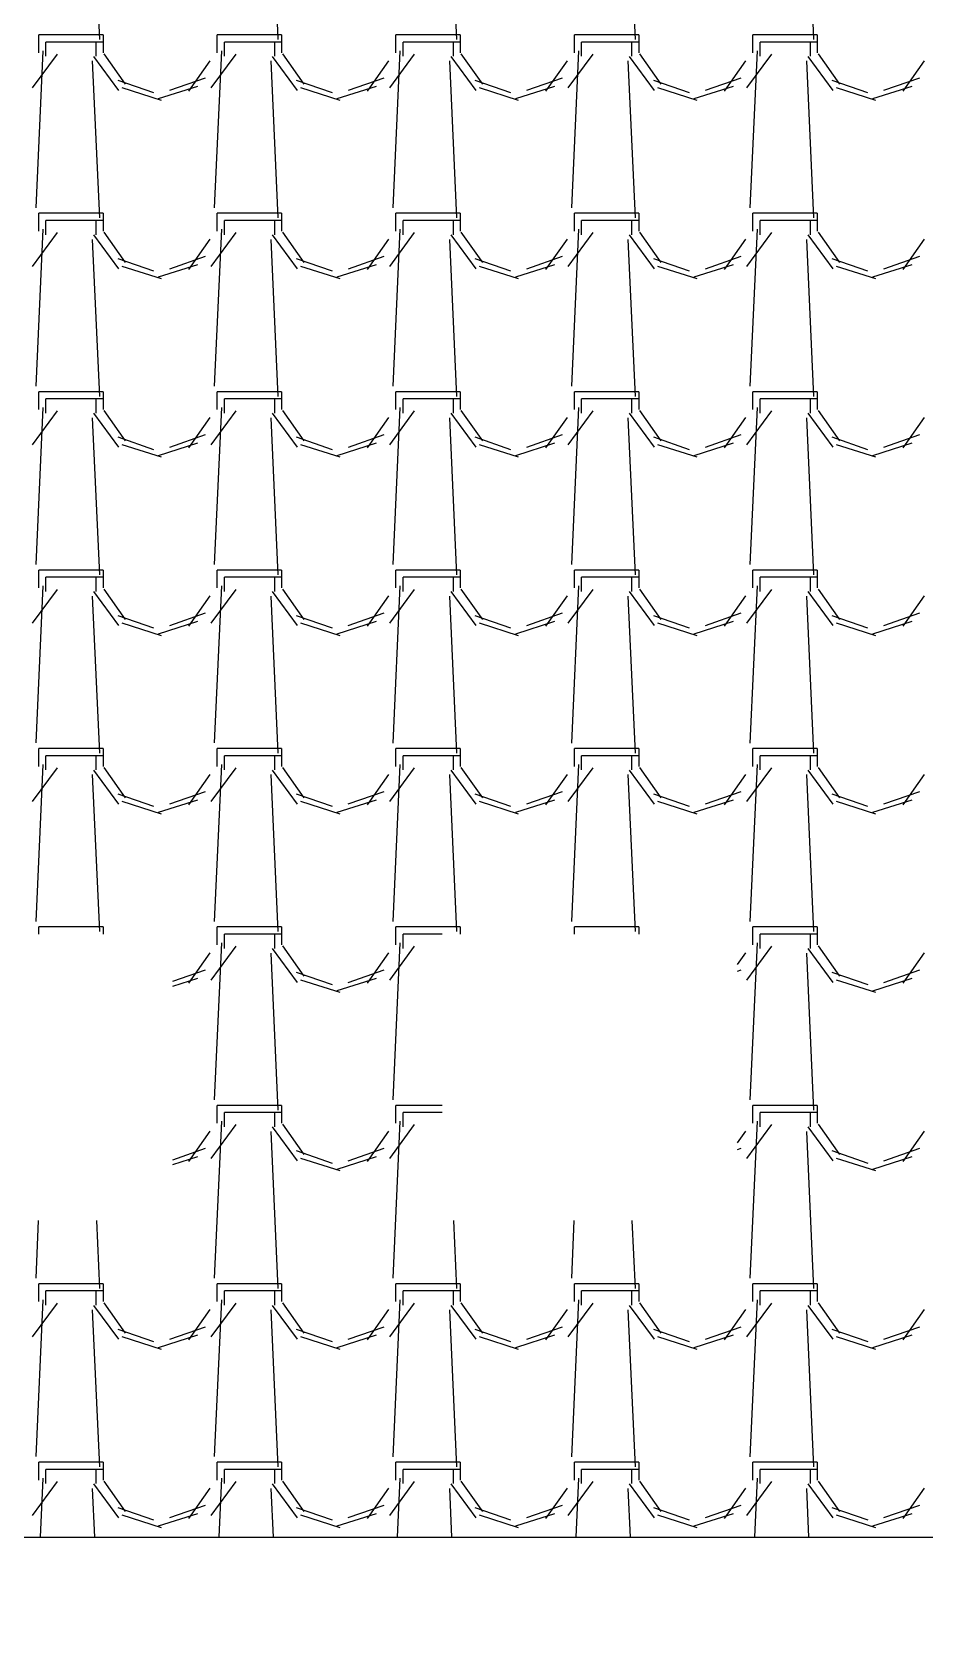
# Model space of a CAD drawing. Header units: millimetres. Extents: x 3923 to 4007, y 744 to 863.
# Drawn here: x 3938.506 to 3939.781, y 846.507 to 848.803 of the extents above; entities that cross this region are included whole.
import ezdxf

# ---------------------------------------------------------------- set-up
doc = ezdxf.new("R2010")
doc.units = ezdxf.units.MM
doc.layers.add('-HIDRO', color=8, linetype='Continuous')

msp = doc.modelspace()

# ---------------------------------------------------------------- linework, layer by layer
at = {"layer": '-HIDRO', "linetype": 'Continuous'}
for p, q in [((3938.5915, 849.0171), (3938.6017, 848.7926)), ((3938.8466, 849.0172), (3938.8568, 848.7926)), ((3939.1018, 849.0172), (3939.112, 848.7926)), ((3939.3569, 849.0172), (3939.3671, 848.7926)), ((3939.6121, 849.0172), (3939.6223, 848.7926)), ((3938.5967, 848.7993), (3938.5151, 848.7993)), ((3938.5151, 848.7738), (3938.5151, 848.7993)), ((3938.6069, 848.7993), (3938.5967, 848.7993)), ((3938.6069, 848.7993), (3938.6069, 848.7738)), ((3938.8519, 848.7993), (3938.7702, 848.7993)), ((3938.7702, 848.7738), (3938.7702, 848.7993)), ((3938.8621, 848.7993), (3938.8519, 848.7993)), ((3938.8621, 848.7993), (3938.8621, 848.7738)), ((3939.107, 848.7993), (3939.0254, 848.7993)), ((3939.0254, 848.7738), (3939.0254, 848.7993)), ((3939.1172, 848.7993), (3939.107, 848.7993)), ((3939.1172, 848.7993), (3939.1172, 848.7738)), ((3939.3622, 848.7993), (3939.2805, 848.7993)), ((3939.2805, 848.7738), (3939.2805, 848.7993)), ((3939.3724, 848.7993), (3939.3622, 848.7993)), ((3939.3724, 848.7993), (3939.3724, 848.7738)), ((3939.6173, 848.7993), (3939.5357, 848.7993)), ((3939.5357, 848.7738), (3939.5357, 848.7993)), ((3939.6275, 848.7993), (3939.6173, 848.7993)), ((3939.6275, 848.7993), (3939.6275, 848.7738)), ((3938.5209, 848.7766), (3938.5107, 848.5521)), ((3938.5967, 848.7891), (3938.5253, 848.7891)), ((3938.5253, 848.7687), (3938.5253, 848.7891)), ((3938.5967, 848.7891), (3938.5967, 848.7687)), ((3938.6069, 848.7891), (3938.5967, 848.7891)), ((3938.608, 848.7723), (3938.6387, 848.729)), ((3938.776, 848.7766), (3938.7658, 848.5521)), ((3938.8519, 848.7891), (3938.7804, 848.7891)), ((3938.7804, 848.7687), (3938.7804, 848.7891)), ((3938.8519, 848.7891), (3938.8519, 848.7687)), ((3938.8621, 848.7891), (3938.8519, 848.7891)), ((3938.8632, 848.7723), (3938.8938, 848.729)), ((3939.0312, 848.7766), (3939.021, 848.5521)), ((3939.107, 848.7891), (3939.0356, 848.7891)), ((3939.0356, 848.7687), (3939.0356, 848.7891)), ((3939.107, 848.7891), (3939.107, 848.7687)), ((3939.1172, 848.7891), (3939.107, 848.7891)), ((3939.1184, 848.7723), (3939.149, 848.729)), ((3939.2863, 848.7766), (3939.2761, 848.5521)), ((3939.3622, 848.7891), (3939.2907, 848.7891)), ((3939.2907, 848.7687), (3939.2907, 848.7891)), ((3939.3622, 848.7891), (3939.3622, 848.7687)), ((3939.3724, 848.7891), (3939.3622, 848.7891)), ((3939.3735, 848.7723), (3939.4041, 848.7289)), ((3939.5415, 848.7766), (3939.5313, 848.5521)), ((3939.6173, 848.7891), (3939.5459, 848.7891)), ((3939.5459, 848.7687), (3939.5459, 848.7891)), ((3939.6173, 848.7891), (3939.6173, 848.7687)), ((3939.6275, 848.7891), (3939.6173, 848.7891)), ((3939.6287, 848.7723), (3939.6593, 848.7289)), ((3938.5062, 848.7234), (3938.5419, 848.7719)), ((3938.5915, 848.762), (3938.6017, 848.5375)), ((3938.5934, 848.7685), (3938.6291, 848.72)), ((3938.7294, 848.719), (3938.7601, 848.7624)), ((3938.7614, 848.7234), (3938.7971, 848.7719)), ((3938.8466, 848.762), (3938.8568, 848.5375)), ((3938.8485, 848.7685), (3938.8842, 848.72)), ((3938.9846, 848.719), (3939.0152, 848.7624)), ((3939.0165, 848.7234), (3939.0522, 848.7719)), ((3939.1018, 848.762), (3939.112, 848.5375)), ((3939.1037, 848.7685), (3939.1394, 848.72)), ((3939.2397, 848.719), (3939.2704, 848.7624)), ((3939.2717, 848.7234), (3939.3074, 848.7719)), ((3939.3569, 848.762), (3939.3671, 848.5375)), ((3939.3588, 848.7685), (3939.3945, 848.72)), ((3939.4949, 848.719), (3939.5255, 848.7624)), ((3939.5268, 848.7234), (3939.5625, 848.7719)), ((3939.6121, 848.762), (3939.6223, 848.5375)), ((3939.614, 848.7685), (3939.6497, 848.72)), ((3939.7501, 848.719), (3939.7807, 848.7624)), ((3938.6279, 848.7347), (3938.6789, 848.7168)), ((3938.6863, 848.7083), (3938.7424, 848.7262)), ((3938.7023, 848.7202), (3938.7533, 848.7381)), ((3938.8831, 848.7347), (3938.9341, 848.7168)), ((3938.9414, 848.7083), (3938.9976, 848.7262)), ((3938.9575, 848.7202), (3939.0085, 848.7381)), ((3939.1382, 848.7347), (3939.1892, 848.7168)), ((3939.1966, 848.7083), (3939.2527, 848.7262)), ((3939.2126, 848.7202), (3939.2636, 848.7381)), ((3939.3934, 848.7347), (3939.4444, 848.7168)), ((3939.4517, 848.7083), (3939.5079, 848.7262)), ((3939.4678, 848.7202), (3939.5188, 848.7381)), ((3939.6485, 848.7347), (3939.6995, 848.7168)), ((3939.7069, 848.7083), (3939.763, 848.7262)), ((3939.7229, 848.7202), (3939.7739, 848.7381)), ((3938.6339, 848.7239), (3938.69, 848.7061)), ((3938.889, 848.7239), (3938.9452, 848.7061)), ((3939.1442, 848.7239), (3939.2003, 848.7061)), ((3939.3993, 848.7239), (3939.4555, 848.7061)), ((3939.6545, 848.7239), (3939.7106, 848.7061)), ((3938.5967, 848.5442), (3938.5151, 848.5442)), ((3938.5151, 848.5187), (3938.5151, 848.5442)), ((3938.6069, 848.5442), (3938.5967, 848.5442)), ((3938.6069, 848.5442), (3938.6069, 848.5187)), ((3938.8519, 848.5442), (3938.7702, 848.5442)), ((3938.7702, 848.5187), (3938.7702, 848.5442)), ((3938.8621, 848.5442), (3938.8519, 848.5442)), ((3938.8621, 848.5442), (3938.8621, 848.5187)), ((3939.107, 848.5442), (3939.0254, 848.5442)), ((3939.0254, 848.5187), (3939.0254, 848.5442)), ((3939.1172, 848.5442), (3939.107, 848.5442)), ((3939.1172, 848.5442), (3939.1172, 848.5187)), ((3939.3622, 848.5442), (3939.2805, 848.5442)), ((3939.2805, 848.5187), (3939.2805, 848.5442)), ((3939.3724, 848.5442), (3939.3622, 848.5442)), ((3939.3724, 848.5442), (3939.3724, 848.5187)), ((3939.6173, 848.5442), (3939.5357, 848.5442)), ((3939.5357, 848.5187), (3939.5357, 848.5442)), ((3939.6275, 848.5442), (3939.6173, 848.5442)), ((3939.6275, 848.5442), (3939.6275, 848.5187)), ((3938.5209, 848.5215), (3938.5107, 848.297)), ((3938.5967, 848.534), (3938.5253, 848.534)), ((3938.5253, 848.5136), (3938.5253, 848.534)), ((3938.5967, 848.534), (3938.5967, 848.5136)), ((3938.6069, 848.534), (3938.5967, 848.534)), ((3938.776, 848.5215), (3938.7658, 848.297)), ((3938.8519, 848.534), (3938.7804, 848.534)), ((3938.7804, 848.5136), (3938.7804, 848.534)), ((3938.8519, 848.534), (3938.8519, 848.5136)), ((3938.8621, 848.534), (3938.8519, 848.534)), ((3939.0312, 848.5215), (3939.021, 848.2969)), ((3939.107, 848.534), (3939.0356, 848.534)), ((3939.0356, 848.5136), (3939.0356, 848.534)), ((3939.107, 848.534), (3939.107, 848.5136)), ((3939.1172, 848.534), (3939.107, 848.534)), ((3939.2863, 848.5215), (3939.2761, 848.2969)), ((3939.3622, 848.534), (3939.2907, 848.534)), ((3939.2907, 848.5136), (3939.2907, 848.534)), ((3939.3622, 848.534), (3939.3622, 848.5136)), ((3939.3724, 848.534), (3939.3622, 848.534)), ((3939.5415, 848.5215), (3939.5313, 848.2969)), ((3939.6173, 848.534), (3939.5459, 848.534)), ((3939.5459, 848.5136), (3939.5459, 848.534)), ((3939.6173, 848.534), (3939.6173, 848.5136)), ((3939.6275, 848.534), (3939.6173, 848.534)), ((3938.5062, 848.4682), (3938.5419, 848.5167)), ((3938.5915, 848.5068), (3938.6017, 848.2823)), ((3938.5934, 848.5134), (3938.6291, 848.4649)), ((3938.608, 848.5172), (3938.6387, 848.4738)), ((3938.7294, 848.4639), (3938.7601, 848.5072)), ((3938.7614, 848.4682), (3938.7971, 848.5167)), ((3938.8466, 848.5069), (3938.8568, 848.2823)), ((3938.8485, 848.5134), (3938.8843, 848.4649)), ((3938.8632, 848.5172), (3938.8938, 848.4738)), ((3938.9846, 848.4639), (3939.0152, 848.5072)), ((3939.0165, 848.4682), (3939.0522, 848.5167)), ((3939.1018, 848.5069), (3939.112, 848.2823)), ((3939.1037, 848.5134), (3939.1394, 848.4649)), ((3939.1184, 848.5172), (3939.149, 848.4738)), ((3939.2398, 848.4639), (3939.2704, 848.5073)), ((3939.2717, 848.4682), (3939.3074, 848.5167)), ((3939.3569, 848.5069), (3939.3671, 848.2823)), ((3939.3588, 848.5134), (3939.3945, 848.4649)), ((3939.3735, 848.5172), (3939.4041, 848.4738)), ((3939.4949, 848.4639), (3939.5255, 848.5073)), ((3939.5268, 848.4682), (3939.5625, 848.5167)), ((3939.6121, 848.5069), (3939.6223, 848.2823)), ((3939.614, 848.5134), (3939.6497, 848.4649)), ((3939.6287, 848.5172), (3939.6593, 848.4738)), ((3939.7501, 848.4639), (3939.7807, 848.5073)), ((3938.6279, 848.4795), (3938.6789, 848.4617)), ((3938.7023, 848.465), (3938.7533, 848.4829)), ((3938.8831, 848.4795), (3938.9341, 848.4617)), ((3938.9575, 848.465), (3939.0085, 848.4829)), ((3939.1382, 848.4795), (3939.1892, 848.4617)), ((3939.2126, 848.465), (3939.2636, 848.4829)), ((3939.3934, 848.4795), (3939.4444, 848.4617)), ((3939.4678, 848.465), (3939.5188, 848.4829)), ((3939.6485, 848.4795), (3939.6995, 848.4617)), ((3939.7229, 848.465), (3939.7739, 848.4829)), ((3938.6339, 848.4688), (3938.69, 848.4509)), ((3938.6863, 848.4532), (3938.7424, 848.471)), ((3938.889, 848.4688), (3938.9452, 848.4509)), ((3938.9414, 848.4532), (3938.9976, 848.471)), ((3939.1442, 848.4688), (3939.2003, 848.4509)), ((3939.1966, 848.4532), (3939.2527, 848.471)), ((3939.3993, 848.4688), (3939.4555, 848.4509)), ((3939.4517, 848.4532), (3939.5079, 848.471)), ((3939.6545, 848.4688), (3939.7106, 848.4509)), ((3939.7069, 848.4532), (3939.763, 848.471)), ((3938.5967, 848.289), (3938.5151, 848.289)), ((3938.5151, 848.2635), (3938.5151, 848.289)), ((3938.5967, 848.2788), (3938.5253, 848.2788)), ((3938.5253, 848.2584), (3938.5253, 848.2788)), ((3938.6069, 848.289), (3938.5967, 848.289)), ((3938.5967, 848.2788), (3938.5967, 848.2584)), ((3938.6069, 848.2788), (3938.5967, 848.2788)), ((3938.6069, 848.289), (3938.6069, 848.2635)), ((3938.8519, 848.289), (3938.7702, 848.289)), ((3938.7702, 848.2635), (3938.7702, 848.289)), ((3938.8519, 848.2788), (3938.7804, 848.2788)), ((3938.7804, 848.2584), (3938.7804, 848.2788)), ((3938.8621, 848.289), (3938.8519, 848.289)), ((3938.8519, 848.2788), (3938.8519, 848.2584)), ((3938.8621, 848.2788), (3938.8519, 848.2788)), ((3938.8621, 848.289), (3938.8621, 848.2635)), ((3939.107, 848.289), (3939.0254, 848.289)), ((3939.0254, 848.2635), (3939.0254, 848.289)), ((3939.107, 848.2788), (3939.0356, 848.2788)), ((3939.0356, 848.2584), (3939.0356, 848.2788)), ((3939.1172, 848.289), (3939.107, 848.289)), ((3939.107, 848.2788), (3939.107, 848.2584)), ((3939.1172, 848.2788), (3939.107, 848.2788)), ((3939.1172, 848.289), (3939.1172, 848.2635)), ((3939.3622, 848.289), (3939.2805, 848.289)), ((3939.2805, 848.2635), (3939.2805, 848.289)), ((3939.3622, 848.2788), (3939.2907, 848.2788)), ((3939.2907, 848.2584), (3939.2907, 848.2788)), ((3939.3724, 848.289), (3939.3622, 848.289)), ((3939.3622, 848.2788), (3939.3622, 848.2584)), ((3939.3724, 848.2788), (3939.3622, 848.2788)), ((3939.3724, 848.289), (3939.3724, 848.2635)), ((3939.6173, 848.289), (3939.5357, 848.289)), ((3939.5357, 848.2635), (3939.5357, 848.289)), ((3939.6173, 848.2788), (3939.5459, 848.2788)), ((3939.5459, 848.2584), (3939.5459, 848.2788)), ((3939.6275, 848.289), (3939.6173, 848.289)), ((3939.6173, 848.2788), (3939.6173, 848.2584)), ((3939.6275, 848.2788), (3939.6173, 848.2788)), ((3939.6275, 848.289), (3939.6275, 848.2635)), ((3938.5062, 848.2131), (3938.5419, 848.2616)), ((3938.5209, 848.2663), (3938.5107, 848.0418)), ((3938.5915, 848.2517), (3938.6017, 848.0272)), ((3938.5934, 848.2582), (3938.6291, 848.2097)), ((3938.608, 848.262), (3938.6387, 848.2187)), ((3938.7294, 848.2087), (3938.7601, 848.2521)), ((3938.7614, 848.2131), (3938.7971, 848.2616)), ((3938.776, 848.2663), (3938.7658, 848.0418)), ((3938.8466, 848.2517), (3938.8568, 848.0272)), ((3938.8485, 848.2582), (3938.8843, 848.2097)), ((3938.8632, 848.262), (3938.8938, 848.2187)), ((3938.9846, 848.2087), (3939.0152, 848.2521)), ((3939.0165, 848.2131), (3939.0522, 848.2616)), ((3939.0312, 848.2663), (3939.021, 848.0418)), ((3939.1018, 848.2517), (3939.112, 848.0272)), ((3939.1037, 848.2582), (3939.1394, 848.2097)), ((3939.1183, 848.262), (3939.149, 848.2187)), ((3939.2398, 848.2087), (3939.2704, 848.2521)), ((3939.2716, 848.2131), (3939.3074, 848.2616)), ((3939.2863, 848.2663), (3939.2761, 848.0418)), ((3939.3569, 848.2517), (3939.3671, 848.0272)), ((3939.3588, 848.2582), (3939.3945, 848.2097)), ((3939.3735, 848.262), (3939.4041, 848.2187)), ((3939.4949, 848.2087), (3939.5255, 848.2521)), ((3939.5268, 848.2131), (3939.5625, 848.2616)), ((3939.5415, 848.2663), (3939.5313, 848.0418)), ((3939.6121, 848.2517), (3939.6223, 848.0272)), ((3939.614, 848.2582), (3939.6497, 848.2097)), ((3939.6287, 848.262), (3939.6593, 848.2187)), ((3939.7501, 848.2087), (3939.7807, 848.2521)), ((3938.6279, 848.2244), (3938.6789, 848.2065)), ((3938.7023, 848.2099), (3938.7533, 848.2278)), ((3938.8831, 848.2244), (3938.9341, 848.2065)), ((3938.9575, 848.2099), (3939.0085, 848.2278)), ((3939.1382, 848.2244), (3939.1892, 848.2065)), ((3939.2126, 848.2099), (3939.2636, 848.2278)), ((3939.3934, 848.2244), (3939.4444, 848.2065)), ((3939.4677, 848.2099), (3939.5188, 848.2278)), ((3939.6485, 848.2244), (3939.6995, 848.2065)), ((3939.7229, 848.2099), (3939.7739, 848.2278)), ((3938.6339, 848.2136), (3938.69, 848.1958)), ((3938.6863, 848.198), (3938.7424, 848.2159)), ((3938.889, 848.2136), (3938.9452, 848.1958)), ((3938.9414, 848.198), (3938.9976, 848.2159)), ((3939.1442, 848.2136), (3939.2003, 848.1958)), ((3939.1966, 848.198), (3939.2527, 848.2159)), ((3939.3993, 848.2136), (3939.4555, 848.1958)), ((3939.4517, 848.198), (3939.5079, 848.2159)), ((3939.6545, 848.2136), (3939.7106, 848.1958)), ((3939.7069, 848.198), (3939.763, 848.2159)), ((3938.5967, 848.0339), (3938.5151, 848.0339)), ((3938.5151, 848.0084), (3938.5151, 848.0339)), ((3938.5967, 848.0237), (3938.5253, 848.0237)), ((3938.5253, 848.0033), (3938.5253, 848.0237)), ((3938.6069, 848.0339), (3938.5967, 848.0339)), ((3938.5967, 848.0237), (3938.5967, 848.0033)), ((3938.6069, 848.0237), (3938.5967, 848.0237)), ((3938.6069, 848.0339), (3938.6069, 848.0084)), ((3938.8519, 848.0339), (3938.7702, 848.0339)), ((3938.7702, 848.0084), (3938.7702, 848.0339)), ((3938.8519, 848.0237), (3938.7804, 848.0237)), ((3938.7804, 848.0033), (3938.7804, 848.0237)), ((3938.8621, 848.0339), (3938.8519, 848.0339)), ((3938.8519, 848.0237), (3938.8519, 848.0033)), ((3938.8621, 848.0237), (3938.8519, 848.0237)), ((3938.8621, 848.0339), (3938.8621, 848.0084)), ((3939.107, 848.0339), (3939.0254, 848.0339)), ((3939.0254, 848.0084), (3939.0254, 848.0339)), ((3939.107, 848.0237), (3939.0356, 848.0237)), ((3939.0356, 848.0033), (3939.0356, 848.0237)), ((3939.1172, 848.0339), (3939.107, 848.0339)), ((3939.107, 848.0237), (3939.107, 848.0033)), ((3939.1172, 848.0237), (3939.107, 848.0237)), ((3939.1172, 848.0339), (3939.1172, 848.0084)), ((3939.3622, 848.0339), (3939.2805, 848.0339)), ((3939.2805, 848.0084), (3939.2805, 848.0339)), ((3939.3622, 848.0237), (3939.2907, 848.0237)), ((3939.2907, 848.0033), (3939.2907, 848.0237)), ((3939.3724, 848.0339), (3939.3622, 848.0339)), ((3939.3622, 848.0237), (3939.3622, 848.0033)), ((3939.3724, 848.0237), (3939.3622, 848.0237)), ((3939.3724, 848.0339), (3939.3724, 848.0084)), ((3939.6173, 848.0339), (3939.5357, 848.0339)), ((3939.5357, 848.0084), (3939.5357, 848.0339)), ((3939.6173, 848.0237), (3939.5459, 848.0237)), ((3939.5459, 848.0033), (3939.5459, 848.0237)), ((3939.6275, 848.0339), (3939.6173, 848.0339)), ((3939.6173, 848.0237), (3939.6173, 848.0033)), ((3939.6275, 848.0237), (3939.6173, 848.0237)), ((3939.6275, 848.0339), (3939.6275, 848.0084)), ((3938.5062, 847.9579), (3938.5419, 848.0064)), ((3938.5209, 848.0112), (3938.5107, 847.7867)), ((3938.5915, 847.9965), (3938.6017, 847.772)), ((3938.5934, 848.0031), (3938.6291, 847.9546)), ((3938.608, 848.0069), (3938.6387, 847.9635)), ((3938.7294, 847.9536), (3938.7601, 847.9969)), ((3938.7614, 847.9579), (3938.7971, 848.0064)), ((3938.776, 848.0112), (3938.7658, 847.7867)), ((3938.8466, 847.9966), (3938.8568, 847.772)), ((3938.8485, 848.0031), (3938.8843, 847.9546)), ((3938.8632, 848.0069), (3938.8938, 847.9635)), ((3938.9846, 847.9536), (3939.0152, 847.997)), ((3939.0165, 847.9579), (3939.0522, 848.0064)), ((3939.0312, 848.0112), (3939.021, 847.7866)), ((3939.1018, 847.9966), (3939.112, 847.772)), ((3939.1037, 848.0031), (3939.1394, 847.9546)), ((3939.1183, 848.0069), (3939.149, 847.9635)), ((3939.2398, 847.9536), (3939.2704, 847.997)), ((3939.2716, 847.9579), (3939.3074, 848.0064)), ((3939.2863, 848.0112), (3939.2761, 847.7866)), ((3939.3569, 847.9966), (3939.3671, 847.772)), ((3939.3588, 848.0031), (3939.3945, 847.9546)), ((3939.3735, 848.0069), (3939.4041, 847.9635)), ((3939.4949, 847.9536), (3939.5255, 847.997)), ((3939.5268, 847.9579), (3939.5625, 848.0064)), ((3939.5415, 848.0112), (3939.5313, 847.7866)), ((3939.6121, 847.9966), (3939.6223, 847.772)), ((3939.614, 848.0031), (3939.6497, 847.9546)), ((3939.6287, 848.0069), (3939.6593, 847.9635)), ((3939.7501, 847.9536), (3939.7807, 847.997)), ((3938.6279, 847.9692), (3938.679, 847.9514)), ((3938.7023, 847.9547), (3938.7533, 847.9726)), ((3938.8831, 847.9692), (3938.9341, 847.9514)), ((3938.9574, 847.9547), (3939.0085, 847.9726)), ((3939.1382, 847.9692), (3939.1892, 847.9514)), ((3939.2126, 847.9547), (3939.2636, 847.9726)), ((3939.3934, 847.9692), (3939.4444, 847.9514)), ((3939.4677, 847.9547), (3939.5188, 847.9726)), ((3939.6485, 847.9692), (3939.6995, 847.9514)), ((3939.7229, 847.9547), (3939.7739, 847.9726)), ((3938.6339, 847.9585), (3938.69, 847.9406)), ((3938.6863, 847.9429), (3938.7424, 847.9607)), ((3938.889, 847.9585), (3938.9452, 847.9406)), ((3938.9414, 847.9429), (3938.9976, 847.9607)), ((3939.1442, 847.9585), (3939.2003, 847.9406)), ((3939.1966, 847.9429), (3939.2527, 847.9607)), ((3939.3993, 847.9585), (3939.4555, 847.9406)), ((3939.4517, 847.9429), (3939.5079, 847.9607)), ((3939.6545, 847.9585), (3939.7106, 847.9406)), ((3939.7069, 847.9429), (3939.763, 847.9607)), ((3938.5967, 847.7787), (3938.5151, 847.7787)), ((3938.5151, 847.7532), (3938.5151, 847.7787)), ((3938.5967, 847.7685), (3938.5253, 847.7685)), ((3938.5253, 847.7481), (3938.5253, 847.7685)), ((3938.6069, 847.7787), (3938.5967, 847.7787)), ((3938.5967, 847.7685), (3938.5967, 847.7481)), ((3938.6069, 847.7685), (3938.5967, 847.7685)), ((3938.6069, 847.7787), (3938.6069, 847.7532)), ((3938.8519, 847.7787), (3938.7702, 847.7787)), ((3938.7702, 847.7532), (3938.7702, 847.7787)), ((3938.8519, 847.7685), (3938.7804, 847.7685)), ((3938.7804, 847.7481), (3938.7804, 847.7685)), ((3938.8621, 847.7787), (3938.8519, 847.7787)), ((3938.8519, 847.7685), (3938.8519, 847.7481)), ((3938.8621, 847.7685), (3938.8519, 847.7685)), ((3938.8621, 847.7787), (3938.8621, 847.7532)), ((3939.107, 847.7787), (3939.0254, 847.7787)), ((3939.0254, 847.7532), (3939.0254, 847.7787)), ((3939.107, 847.7685), (3939.0356, 847.7685)), ((3939.0356, 847.7481), (3939.0356, 847.7685)), ((3939.1172, 847.7787), (3939.107, 847.7787)), ((3939.107, 847.7685), (3939.107, 847.7481)), ((3939.1172, 847.7685), (3939.107, 847.7685)), ((3939.1172, 847.7787), (3939.1172, 847.7532)), ((3939.3622, 847.7787), (3939.2805, 847.7787)), ((3939.2805, 847.7532), (3939.2805, 847.7787)), ((3939.3622, 847.7685), (3939.2907, 847.7685)), ((3939.2907, 847.7481), (3939.2907, 847.7685)), ((3939.3724, 847.7787), (3939.3622, 847.7787)), ((3939.3622, 847.7685), (3939.3622, 847.7481)), ((3939.3724, 847.7685), (3939.3622, 847.7685)), ((3939.3724, 847.7787), (3939.3724, 847.7532)), ((3939.6173, 847.7787), (3939.5357, 847.7787)), ((3939.5357, 847.7532), (3939.5357, 847.7787)), ((3939.6173, 847.7685), (3939.5459, 847.7685)), ((3939.5459, 847.7481), (3939.5459, 847.7685)), ((3939.6275, 847.7787), (3939.6173, 847.7787)), ((3939.6173, 847.7685), (3939.6173, 847.7481)), ((3939.6275, 847.7685), (3939.6173, 847.7685)), ((3939.6275, 847.7787), (3939.6275, 847.7532)), ((3938.5062, 847.7028), (3938.5419, 847.7513)), ((3938.5209, 847.756), (3938.5107, 847.5315)), ((3938.5915, 847.7414), (3938.6017, 847.5169)), ((3938.5934, 847.7479), (3938.6291, 847.6994)), ((3938.608, 847.7517), (3938.6387, 847.7084)), ((3938.7295, 847.6984), (3938.7601, 847.7418)), ((3938.7613, 847.7028), (3938.7971, 847.7513)), ((3938.776, 847.756), (3938.7658, 847.5315)), ((3938.8466, 847.7414), (3938.8568, 847.5169)), ((3938.8485, 847.7479), (3938.8843, 847.6994)), ((3938.8632, 847.7517), (3938.8938, 847.7084)), ((3938.9846, 847.6984), (3939.0152, 847.7418)), ((3939.0165, 847.7028), (3939.0522, 847.7513)), ((3939.0312, 847.756), (3939.021, 847.5315)), ((3939.1018, 847.7414), (3939.112, 847.5169)), ((3939.1037, 847.7479), (3939.1394, 847.6994)), ((3939.1183, 847.7517), (3939.149, 847.7084)), ((3939.2398, 847.6984), (3939.2704, 847.7418)), ((3939.2716, 847.7028), (3939.3074, 847.7513)), ((3939.2863, 847.756), (3939.2761, 847.5315)), ((3939.3569, 847.7414), (3939.3671, 847.5169)), ((3939.3588, 847.7479), (3939.3946, 847.6994)), ((3939.3735, 847.7517), (3939.4041, 847.7084)), ((3939.4949, 847.6984), (3939.5255, 847.7418)), ((3939.5268, 847.7028), (3939.5625, 847.7513)), ((3939.5415, 847.756), (3939.5313, 847.5315)), ((3939.6121, 847.7414), (3939.6223, 847.5169)), ((3939.614, 847.7479), (3939.6497, 847.6994)), ((3939.6286, 847.7517), (3939.6593, 847.7084)), ((3939.7501, 847.6984), (3939.7807, 847.7418)), ((3938.7023, 847.6996), (3938.7533, 847.7175)), ((3938.9574, 847.6996), (3939.0085, 847.7175)), ((3939.2126, 847.6996), (3939.2636, 847.7175)), ((3939.4677, 847.6996), (3939.5188, 847.7175)), ((3939.7229, 847.6996), (3939.7739, 847.7175)), ((3938.6279, 847.7141), (3938.679, 847.6962)), ((3938.6339, 847.7033), (3938.69, 847.6855)), ((3938.6863, 847.6877), (3938.7424, 847.7056)), ((3938.8831, 847.7141), (3938.9341, 847.6962)), ((3938.889, 847.7033), (3938.9452, 847.6855)), ((3938.9414, 847.6877), (3938.9976, 847.7056)), ((3939.1382, 847.7141), (3939.1893, 847.6962)), ((3939.1442, 847.7033), (3939.2003, 847.6855)), ((3939.1966, 847.6877), (3939.2527, 847.7056)), ((3939.3934, 847.7141), (3939.4444, 847.6962)), ((3939.3993, 847.7033), (3939.4555, 847.6855)), ((3939.4517, 847.6877), (3939.5079, 847.7056)), ((3939.6485, 847.7141), (3939.6995, 847.6962)), ((3939.6545, 847.7033), (3939.7106, 847.6855)), ((3939.7069, 847.6877), (3939.763, 847.7056)), ((3938.5967, 847.5236), (3938.5151, 847.5236)), ((3938.5151, 847.5134), (3938.5151, 847.5236)), ((3938.6069, 847.5236), (3938.5967, 847.5236)), ((3938.6069, 847.5236), (3938.6069, 847.5134)), ((3938.8519, 847.5236), (3938.7702, 847.5236)), ((3938.7702, 847.4981), (3938.7702, 847.5236)), ((3938.8519, 847.5134), (3938.7804, 847.5134)), ((3938.7804, 847.493), (3938.7804, 847.5134)), ((3938.8621, 847.5236), (3938.8519, 847.5236)), ((3938.8519, 847.5134), (3938.8519, 847.493)), ((3938.8621, 847.5134), (3938.8519, 847.5134)), ((3938.8621, 847.5236), (3938.8621, 847.4981)), ((3939.107, 847.5236), (3939.0254, 847.5236)), ((3939.0254, 847.4981), (3939.0254, 847.5236)), ((3939.0917, 847.5134), (3939.0356, 847.5134)), ((3939.0356, 847.493), (3939.0356, 847.5134)), ((3939.1172, 847.5236), (3939.107, 847.5236)), ((3939.1172, 847.5236), (3939.1172, 847.5134)), ((3939.3622, 847.5236), (3939.2805, 847.5236)), ((3939.2805, 847.5134), (3939.2805, 847.5236)), ((3939.3724, 847.5236), (3939.3622, 847.5236)), ((3939.3724, 847.5236), (3939.3724, 847.5134)), ((3939.6173, 847.5236), (3939.5357, 847.5236)), ((3939.5357, 847.4981), (3939.5357, 847.5236)), ((3939.6173, 847.5134), (3939.5459, 847.5134)), ((3939.5459, 847.493), (3939.5459, 847.5134)), ((3939.6275, 847.5236), (3939.6173, 847.5236)), ((3939.6173, 847.5134), (3939.6173, 847.493)), ((3939.6275, 847.5134), (3939.6173, 847.5134)), ((3939.6275, 847.5236), (3939.6275, 847.4981)), ((3938.7295, 847.4433), (3938.7601, 847.4867)), ((3938.7613, 847.4476), (3938.7971, 847.4961)), ((3938.776, 847.5009), (3938.7658, 847.2764)), ((3938.8466, 847.4863), (3938.8568, 847.2617)), ((3938.8485, 847.4928), (3938.8843, 847.4443)), ((3938.8632, 847.4966), (3938.8938, 847.4532)), ((3938.9846, 847.4433), (3939.0152, 847.4867)), ((3939.0165, 847.4476), (3939.0522, 847.4961)), ((3939.0312, 847.5009), (3939.021, 847.2763)), ((3939.5136, 847.4698), (3939.5255, 847.4867)), ((3939.5268, 847.4476), (3939.5625, 847.4961)), ((3939.5415, 847.5009), (3939.5313, 847.2763)), ((3939.6121, 847.4863), (3939.6223, 847.2617)), ((3939.614, 847.4928), (3939.6497, 847.4443)), ((3939.6286, 847.4966), (3939.6593, 847.4532)), ((3939.7501, 847.4433), (3939.7807, 847.4867)), ((3938.7066, 847.446), (3938.7533, 847.4623)), ((3938.7066, 847.439), (3938.7424, 847.4504)), ((3938.8831, 847.4589), (3938.9341, 847.4411)), ((3938.889, 847.4482), (3938.9452, 847.4303)), ((3938.9414, 847.4326), (3938.9976, 847.4504)), ((3938.9574, 847.4444), (3939.0085, 847.4623)), ((3939.5136, 847.4605), (3939.5188, 847.4623)), ((3939.6485, 847.4589), (3939.6996, 847.4411)), ((3939.6545, 847.4482), (3939.7106, 847.4303)), ((3939.7069, 847.4325), (3939.763, 847.4504)), ((3939.7229, 847.4444), (3939.7739, 847.4623)), ((3938.8519, 847.2684), (3938.7702, 847.2684)), ((3938.7702, 847.2429), (3938.7702, 847.2684)), ((3938.8519, 847.2582), (3938.7804, 847.2582)), ((3938.7804, 847.2378), (3938.7804, 847.2582)), ((3938.8621, 847.2684), (3938.8519, 847.2684)), ((3938.8519, 847.2582), (3938.8519, 847.2378)), ((3938.8621, 847.2582), (3938.8519, 847.2582)), ((3938.8621, 847.2684), (3938.8621, 847.2429)), ((3939.0917, 847.2684), (3939.0254, 847.2684)), ((3939.0254, 847.2429), (3939.0254, 847.2684)), ((3939.0917, 847.2582), (3939.0356, 847.2582)), ((3939.0356, 847.2378), (3939.0356, 847.2582)), ((3939.6173, 847.2684), (3939.5357, 847.2684)), ((3939.5357, 847.2429), (3939.5357, 847.2684)), ((3939.6173, 847.2582), (3939.5459, 847.2582)), ((3939.5459, 847.2378), (3939.5459, 847.2582)), ((3939.6275, 847.2684), (3939.6173, 847.2684)), ((3939.6173, 847.2582), (3939.6173, 847.2378)), ((3939.6275, 847.2582), (3939.6173, 847.2582)), ((3939.6275, 847.2684), (3939.6275, 847.2429)), ((3938.7613, 847.1925), (3938.7971, 847.241)), ((3938.776, 847.2457), (3938.7658, 847.0212)), ((3938.8485, 847.2376), (3938.8843, 847.1891)), ((3938.8632, 847.2414), (3938.8938, 847.1981)), ((3939.0165, 847.1925), (3939.0522, 847.241)), ((3939.0312, 847.2457), (3939.021, 847.0212)), ((3939.5268, 847.1925), (3939.5625, 847.241)), ((3939.5415, 847.2457), (3939.5313, 847.0212)), ((3939.614, 847.2376), (3939.6497, 847.1891)), ((3939.6286, 847.2414), (3939.6593, 847.1981)), ((3938.7295, 847.1881), (3938.7601, 847.2315)), ((3938.8466, 847.2311), (3938.8568, 847.0066)), ((3938.9846, 847.1881), (3939.0152, 847.2315)), ((3939.5136, 847.2147), (3939.5255, 847.2315)), ((3939.6121, 847.2311), (3939.6223, 847.0066)), ((3939.7501, 847.1881), (3939.7807, 847.2315)), ((3938.7066, 847.1908), (3938.7533, 847.2072)), ((3938.7066, 847.1839), (3938.7424, 847.1953)), ((3938.8831, 847.2038), (3938.9341, 847.1859)), ((3938.889, 847.193), (3938.9452, 847.1752)), ((3938.9414, 847.1774), (3938.9976, 847.1953)), ((3938.9574, 847.1893), (3939.0085, 847.2072)), ((3939.5136, 847.2054), (3939.5188, 847.2071)), ((3939.6485, 847.2038), (3939.6996, 847.1859)), ((3939.6545, 847.193), (3939.7106, 847.1752)), ((3939.7069, 847.1774), (3939.763, 847.1953)), ((3939.7229, 847.1893), (3939.7739, 847.2071)), ((3938.5144, 847.1038), (3938.5107, 847.0212)), ((3938.5973, 847.1038), (3938.6017, 847.0066)), ((3939.1076, 847.1038), (3939.112, 847.0066)), ((3939.2799, 847.1038), (3939.2761, 847.0212)), ((3939.3627, 847.1038), (3939.3671, 847.0066)), ((3938.5967, 847.0133), (3938.5151, 847.0133)), ((3938.5151, 846.9878), (3938.5151, 847.0133)), ((3938.6069, 847.0133), (3938.5967, 847.0133)), ((3938.6069, 847.0133), (3938.6069, 846.9878)), ((3938.8519, 847.0133), (3938.7702, 847.0133)), ((3938.7702, 846.9878), (3938.7702, 847.0133)), ((3938.8621, 847.0133), (3938.8519, 847.0133)), ((3938.8621, 847.0133), (3938.8621, 846.9878)), ((3939.107, 847.0133), (3939.0254, 847.0133)), ((3939.0254, 846.9878), (3939.0254, 847.0133)), ((3939.1172, 847.0133), (3939.107, 847.0133)), ((3939.1172, 847.0133), (3939.1172, 846.9878)), ((3939.3622, 847.0133), (3939.2805, 847.0133)), ((3939.2805, 846.9878), (3939.2805, 847.0133)), ((3939.3724, 847.0133), (3939.3622, 847.0133)), ((3939.3724, 847.0133), (3939.3724, 846.9878)), ((3939.6173, 847.0133), (3939.5357, 847.0133)), ((3939.5357, 846.9878), (3939.5357, 847.0133)), ((3939.6275, 847.0133), (3939.6173, 847.0133)), ((3939.6275, 847.0133), (3939.6275, 846.9878)), ((3938.5062, 846.9373), (3938.5419, 846.9858)), ((3938.5209, 846.9906), (3938.5107, 846.7661)), ((3938.5967, 847.0031), (3938.5253, 847.0031)), ((3938.5253, 846.9827), (3938.5253, 847.0031)), ((3938.5934, 846.9825), (3938.6291, 846.934)), ((3938.5967, 847.0031), (3938.5967, 846.9827)), ((3938.6069, 847.0031), (3938.5967, 847.0031)), ((3938.608, 846.9863), (3938.6387, 846.9429)), ((3938.7613, 846.9373), (3938.7971, 846.9858)), ((3938.776, 846.9906), (3938.7658, 846.7661)), ((3938.8519, 847.0031), (3938.7804, 847.0031)), ((3938.7804, 846.9827), (3938.7804, 847.0031)), ((3938.8485, 846.9825), (3938.8843, 846.934)), ((3938.8519, 847.0031), (3938.8519, 846.9827)), ((3938.8621, 847.0031), (3938.8519, 847.0031)), ((3938.8632, 846.9863), (3938.8938, 846.9429)), ((3939.0165, 846.9373), (3939.0522, 846.9858)), ((3939.0312, 846.9906), (3939.021, 846.766)), ((3939.107, 847.0031), (3939.0356, 847.0031)), ((3939.0356, 846.9827), (3939.0356, 847.0031)), ((3939.1037, 846.9825), (3939.1394, 846.934)), ((3939.107, 847.0031), (3939.107, 846.9827)), ((3939.1172, 847.0031), (3939.107, 847.0031)), ((3939.1183, 846.9863), (3939.149, 846.9429)), ((3939.2716, 846.9373), (3939.3074, 846.9858)), ((3939.2863, 846.9906), (3939.2761, 846.766)), ((3939.3622, 847.0031), (3939.2907, 847.0031)), ((3939.2907, 846.9827), (3939.2907, 847.0031)), ((3939.3588, 846.9825), (3939.3946, 846.934)), ((3939.3622, 847.0031), (3939.3622, 846.9827)), ((3939.3724, 847.0031), (3939.3622, 847.0031)), ((3939.3735, 846.9863), (3939.4041, 846.9429)), ((3939.5268, 846.9373), (3939.5625, 846.9858)), ((3939.5415, 846.9906), (3939.5313, 846.766)), ((3939.6173, 847.0031), (3939.5459, 847.0031)), ((3939.5459, 846.9827), (3939.5459, 847.0031)), ((3939.614, 846.9825), (3939.6497, 846.934)), ((3939.6173, 847.0031), (3939.6173, 846.9827)), ((3939.6275, 847.0031), (3939.6173, 847.0031)), ((3939.6286, 846.9863), (3939.6593, 846.9429)), ((3938.5915, 846.9759), (3938.6017, 846.7514)), ((3938.7295, 846.933), (3938.7601, 846.9764)), ((3938.8466, 846.976), (3938.8568, 846.7514)), ((3938.9846, 846.933), (3939.0152, 846.9764)), ((3939.1018, 846.976), (3939.112, 846.7514)), ((3939.2398, 846.933), (3939.2704, 846.9764)), ((3939.3569, 846.976), (3939.3671, 846.7514)), ((3939.4949, 846.933), (3939.5255, 846.9764)), ((3939.6121, 846.976), (3939.6223, 846.7514)), ((3939.7501, 846.933), (3939.7807, 846.9764)), ((3938.6279, 846.9486), (3938.679, 846.9308)), ((3938.6339, 846.9379), (3938.69, 846.92)), ((3938.6863, 846.9222), (3938.7424, 846.9401)), ((3938.7023, 846.9341), (3938.7533, 846.952)), ((3938.8831, 846.9486), (3938.9341, 846.9308)), ((3938.889, 846.9379), (3938.9452, 846.92)), ((3938.9414, 846.9222), (3938.9976, 846.9401)), ((3938.9574, 846.9341), (3939.0085, 846.952)), ((3939.1382, 846.9486), (3939.1893, 846.9308)), ((3939.1442, 846.9379), (3939.2003, 846.92)), ((3939.1966, 846.9222), (3939.2527, 846.9401)), ((3939.2126, 846.9341), (3939.2636, 846.952)), ((3939.3934, 846.9486), (3939.4444, 846.9308)), ((3939.3993, 846.9379), (3939.4555, 846.92)), ((3939.4517, 846.9222), (3939.5079, 846.9401)), ((3939.4677, 846.9341), (3939.5188, 846.952)), ((3939.6485, 846.9486), (3939.6996, 846.9308)), ((3939.6545, 846.9379), (3939.7106, 846.92)), ((3939.7069, 846.9222), (3939.763, 846.9401)), ((3939.7229, 846.9341), (3939.7739, 846.952)), ((3938.5967, 846.7581), (3938.5151, 846.7581)), ((3938.5151, 846.7326), (3938.5151, 846.7581)), ((3938.6069, 846.7581), (3938.5967, 846.7581)), ((3938.6069, 846.7581), (3938.6069, 846.7326)), ((3938.8519, 846.7581), (3938.7702, 846.7581)), ((3938.7702, 846.7326), (3938.7702, 846.7581)), ((3938.8621, 846.7581), (3938.8519, 846.7581)), ((3938.8621, 846.7581), (3938.8621, 846.7326)), ((3939.107, 846.7581), (3939.0254, 846.7581)), ((3939.0254, 846.7326), (3939.0254, 846.7581)), ((3939.1172, 846.7581), (3939.107, 846.7581)), ((3939.1172, 846.7581), (3939.1172, 846.7326)), ((3939.3622, 846.7581), (3939.2805, 846.7581)), ((3939.2805, 846.7326), (3939.2805, 846.7581)), ((3939.3724, 846.7581), (3939.3622, 846.7581)), ((3939.3724, 846.7581), (3939.3724, 846.7326)), ((3939.6173, 846.7581), (3939.5357, 846.7581)), ((3939.5357, 846.7326), (3939.5357, 846.7581)), ((3939.6275, 846.7581), (3939.6173, 846.7581)), ((3939.6275, 846.7581), (3939.6275, 846.7326)), ((3938.5062, 846.6822), (3938.5419, 846.7307)), ((3938.5209, 846.7354), (3938.5171, 846.6512)), ((3938.5967, 846.7479), (3938.5253, 846.7479)), ((3938.5253, 846.7275), (3938.5253, 846.7479)), ((3938.5967, 846.7479), (3938.5967, 846.7275)), ((3938.6069, 846.7479), (3938.5967, 846.7479)), ((3938.608, 846.7311), (3938.6387, 846.6878)), ((3938.7613, 846.6822), (3938.7971, 846.7307)), ((3938.776, 846.7354), (3938.7722, 846.6512)), ((3938.8519, 846.7479), (3938.7804, 846.7479)), ((3938.7804, 846.7275), (3938.7804, 846.7479)), ((3938.8519, 846.7479), (3938.8519, 846.7275)), ((3938.8621, 846.7479), (3938.8519, 846.7479)), ((3938.8632, 846.7311), (3938.8938, 846.6878)), ((3939.0165, 846.6822), (3939.0522, 846.7307)), ((3939.0312, 846.7354), (3939.0274, 846.6512)), ((3939.107, 846.7479), (3939.0356, 846.7479)), ((3939.0356, 846.7275), (3939.0356, 846.7479)), ((3939.107, 846.7479), (3939.107, 846.7275)), ((3939.1172, 846.7479), (3939.107, 846.7479)), ((3939.1183, 846.7311), (3939.149, 846.6878)), ((3939.2716, 846.6822), (3939.3074, 846.7307)), ((3939.2863, 846.7354), (3939.2825, 846.6512)), ((3939.3622, 846.7479), (3939.2907, 846.7479)), ((3939.2907, 846.7275), (3939.2907, 846.7479)), ((3939.3622, 846.7479), (3939.3622, 846.7275)), ((3939.3724, 846.7479), (3939.3622, 846.7479)), ((3939.3735, 846.7311), (3939.4041, 846.6878)), ((3939.5268, 846.6822), (3939.5625, 846.7307)), ((3939.5415, 846.7354), (3939.5377, 846.6512)), ((3939.6173, 846.7479), (3939.5459, 846.7479)), ((3939.5459, 846.7275), (3939.5459, 846.7479)), ((3939.6173, 846.7479), (3939.6173, 846.7275)), ((3939.6275, 846.7479), (3939.6173, 846.7479)), ((3939.6286, 846.7311), (3939.6593, 846.6878)), ((3938.5915, 846.7208), (3938.5946, 846.6512)), ((3938.5934, 846.7273), (3938.6291, 846.6788)), ((3938.7295, 846.6778), (3938.7601, 846.7212)), ((3938.8466, 846.7208), (3938.8498, 846.6512)), ((3938.8485, 846.7273), (3938.8843, 846.6788)), ((3938.9846, 846.6778), (3939.0152, 846.7212)), ((3939.1018, 846.7208), (3939.1049, 846.6512)), ((3939.1037, 846.7273), (3939.1394, 846.6788)), ((3939.2398, 846.6778), (3939.2704, 846.7212)), ((3939.3569, 846.7208), (3939.3601, 846.6512)), ((3939.3588, 846.7273), (3939.3946, 846.6788)), ((3939.4949, 846.6778), (3939.5255, 846.7212)), ((3939.6121, 846.7208), (3939.6152, 846.6512)), ((3939.614, 846.7273), (3939.6497, 846.6788)), ((3939.7501, 846.6778), (3939.7807, 846.7212)), ((3938.6279, 846.6935), (3938.679, 846.6756)), ((3938.6339, 846.6827), (3938.69, 846.6648)), ((3938.6863, 846.6671), (3938.7424, 846.685)), ((3938.7023, 846.679), (3938.7533, 846.6968)), ((3938.8831, 846.6935), (3938.9341, 846.6756)), ((3938.889, 846.6827), (3938.9452, 846.6648)), ((3938.9414, 846.6671), (3938.9976, 846.685)), ((3938.9574, 846.679), (3939.0085, 846.6968)), ((3939.1382, 846.6935), (3939.1893, 846.6756)), ((3939.1442, 846.6827), (3939.2003, 846.6648)), ((3939.1966, 846.6671), (3939.2527, 846.685)), ((3939.2126, 846.679), (3939.2636, 846.6968)), ((3939.3934, 846.6935), (3939.4444, 846.6756)), ((3939.3993, 846.6827), (3939.4555, 846.6648)), ((3939.4517, 846.6671), (3939.5079, 846.685)), ((3939.4677, 846.679), (3939.5188, 846.6968)), ((3939.6485, 846.6935), (3939.6996, 846.6756)), ((3939.6545, 846.6827), (3939.7106, 846.6648)), ((3939.7069, 846.6671), (3939.763, 846.685)), ((3939.7229, 846.679), (3939.7739, 846.6968))]:
    msp.add_line(p, q, dxfattribs=at)
at = {"layer": '-HIDRO'}
msp.add_lwpolyline([(3938.3715, 846.6512), (3941.0931, 846.6512), (3941.0931, 842.0585), (3938.3715, 842.0585)], close=True, dxfattribs=at)

doc.saveas('drawing.dxf')
